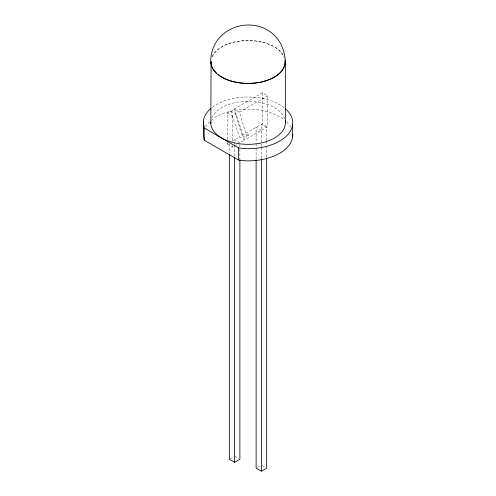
<?xml version="1.0" encoding="UTF-8"?>
<svg xmlns="http://www.w3.org/2000/svg" width="496" height="496" viewBox="0 0 496 496"><rect width="100%" height="100%" fill="white"/><g stroke="black" fill="none" stroke-linecap="round" stroke-linejoin="round"><path stroke-width="0.37" stroke-dasharray="2.48 1.86" d="M212.065 56.854C219.939 42.191 239.432 39.878 254.467 40.808C265.844 42.427 280.209 46.295 284.437 58.323M212.108 56.587C218.786 44.392 234.1 41.137 246.915 40.449C260.319 40.629 275.968 43.673 283.774 55.732M227.23 139.345L227.23 113.063L230.677 111.073L235.947 114.117L244.664 140.008L240.182 142.594M234.137 109.077L262.322 92.802L267.598 95.846L267.598 126.765L247.355 138.452L242.085 135.408L234.137 109.077L239.413 112.121L247.355 138.452M227.23 113.063L232.5 116.107L235.947 114.117M239.413 112.121L267.598 95.846M227.23 142.439L227.23 143.983L228.513 143.245M231.713 141.397L239.394 136.964L244.664 140.008M242.085 135.408L262.322 123.721L267.598 126.765M227.23 143.983L232.5 147.027L233.783 146.289M234.422 145.917L237.249 144.286M230.001 458.887L233.951 456.605M257.436 467.393L260.071 465.874M246.81 135.668L249.19 134.41M261.386 130.349L256.116 127.305L256.116 142.798M239.884 142.767L234.614 139.723L234.614 144.367M262.049 465.496L265.341 467.393M234.614 456.227L238.564 458.509M246.909 134.354L249.091 135.724M230.677 111.073L239.394 136.964M266.662 140.48L266.662 127.305L261.386 124.267L261.386 146.618M266.662 141.248L266.662 145.123M266.662 145.898L266.662 157.517M262.322 92.802L262.322 123.721M261.386 147.393L261.386 159.011M256.116 143.573L256.116 147.448M256.116 148.223L256.116 159.067M239.884 144.317L239.884 148.186M239.884 148.961L239.884 159.018M234.614 145.142L234.614 156.748M232.5 116.107L232.5 141.614M232.5 145.483L232.5 147.027M229.338 143.542L229.338 152.83M211.804 117.918A37.274 21.52 0 0 1 248.738 101.308A37.274 21.52 0 0 1 284.654 118.643M205.53 126.939A44.727 25.823 0 0 1 210.608 120.869M211.147 120.404A44.727 25.823 0 0 1 284.425 120.051M286.558 121.948A44.727 25.823 0 0 1 290.606 127.181M212.288 107.316A44.727 25.823 0 0 1 284.425 107.88"/><path stroke-width="0.74" d="M210.726 61.225C211.197 23.002 263.506 11.135 281.164 44.615C283.997 51.311 286.304 58.423 284.704 65.732C280.86 75.522 270.283 79.918 260.753 82.218C248.477 84.512 235.507 83.626 224.043 78.486C217.719 75.119 210.261 69.353 211.06 61.374L210.837 123.51M285.107 60.431C285.801 74.04 270.109 80.439 258.875 82.559C245.185 84.456 229.89 83.322 218.5 74.772M229.338 154.374L229.338 459.271L234.614 462.315L239.884 459.271L239.884 159.793M256.116 159.842L256.116 468.156L261.386 471.2L266.662 468.156L266.662 158.292M210.608 108.692A44.727 25.823 0 0 0 203.348 121.384L204.191 128.005L238.65 147.901L245.439 148.645A44.727 25.823 0 0 0 286.669 135.842A44.727 25.823 0 0 0 285.529 108.816M203.348 121.384L203.348 133.56L204.191 140.176L238.65 160.072L245.439 160.816A44.727 25.823 0 0 0 292.708 134.267M216.727 73.52L212.412 68.188L210.837 62.639M292.652 124.341L292.652 136.518M285.349 61.275L285.349 122.146M261.386 159.011L261.386 471.2M238.65 147.901L238.65 160.072M234.614 157.418L234.614 462.315M204.191 128.005L204.191 140.176M285.194 120.745A37.274 21.52 0 0 1 249.277 144.336A37.274 21.52 0 0 1 210.843 122.103"/></g></svg>
